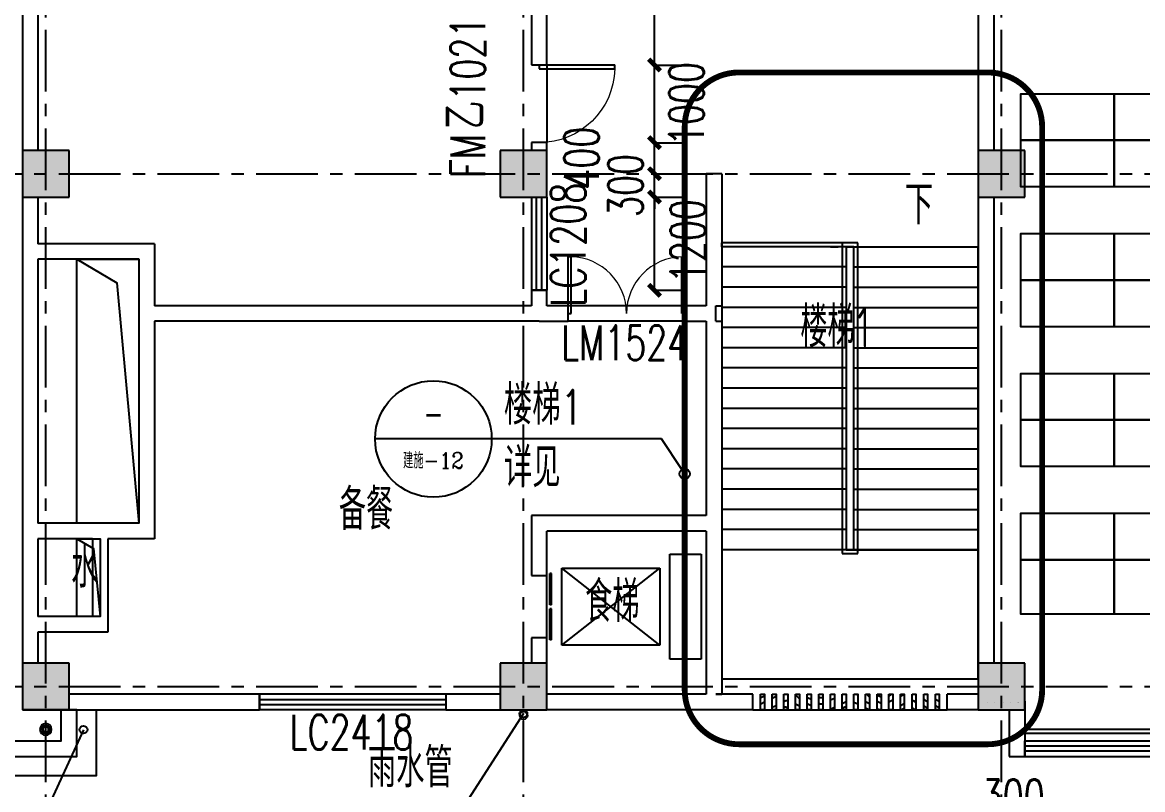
# Model space of a CAD drawing. Header units: millimetres. Extents: x -1048436 to -185795, y -983427 to 400387.
# Drawn here: x -729663 to -715246, y -209422 to -199546 of the extents above; entities that cross this region are included whole.
import ezdxf
from ezdxf.enums import TextEntityAlignment as Align

# ---------------------------------------------------------------- set-up
doc = ezdxf.new("R2010")
doc.units = ezdxf.units.MM
doc.header["$LTSCALE"] = 500
for name, pattern in [('A-FP_05$0$pln_L5$0$Col_L4$0$PHANTOM', [63.5, 31.75, -6.35, 6.35, -6.35, 6.35, -6.35]), ('DASH', [0.35, 0.25, -0.1]), ('一层轴网$0$CENTER', [50.8, 31.75, -6.35, 6.35, -6.35])]:
    doc.linetypes.add(name, pattern=pattern)
for name, color, linetype in [('COLUMN', 254, 'Continuous'), ('DIM_IDEN', 3, 'Continuous'), ('DIM_LEAD', 3, 'Continuous'), ('DIM_SYMB', 3, 'Continuous'), ('EVTR', 2, 'Continuous'), ('PUB_DIM', 3, 'Continuous'), ('PUB_HATCH', 8, 'Continuous'), ('PUB_TEXT', 7, 'Continuous'), ('STAIR', 2, 'Continuous'), ('WINDOW', 4, 'Continuous'), ('WINDOW_TEXT', 7, 'Continuous'), ('一层轴网$0$建-轴线', 1, '一层轴网$0$CENTER'), ('建-填充', 9, 'Continuous'), ('建-墙', 254, 'Continuous'), ('建-家具', 8, 'Continuous'), ('建-屋面-排水沟落水口', 175, 'Continuous'), ('建-幕墙', 140, 'Continuous'), ('建-文字', 4, 'Continuous'), ('建-楼梯-扶手栏杆', 3, 'Continuous'), ('建-符号-箭头', 13, 'Continuous'), ('建-符号-门编号', 13, 'Continuous'), ('建-门扇', 32, 'Continuous'), ('建筑-洞口', 3, 'Continuous')]:
    doc.layers.add(name, color=color, linetype=linetype)
doc.styles.add('_TCH_DIM', font='SIMPLEX', dxfattribs={"bigfont": 'GBCBIG'})
doc.styles.add('_TCH_DIM_T3', font='SIMPLEX', dxfattribs={"width": 0.705882, "bigfont": 'GBCBIG'})
doc.styles.add('_TCH_LABEL', font='COMPLEX', dxfattribs={"bigfont": 'GBCBIG'})
doc.styles.add('_TCH_WINDOW', font='SIMPLEX', dxfattribs={"height": 3.5, "bigfont": 'GBCBIG'})
doc.styles.add('XD2008', font='xd-hzs.shx', dxfattribs={"width": 0.7, "bigfont": 'xd-hztxt.shx'})
doc.dimstyles.new('_TCH_ARCH&&150', dxfattribs={"dimtxt": 446.25, "dimasz": 150, "dimexe": 375, "dimexo": 450, "dimgap": 150, "dimtad": 1, "dimdec": 0, "dimzin": 0, "dimdsep": 46, "dimtxsty": '_TCH_DIM_T3', "dimblk": 'ARCHTICK', "dimcen": 0.09, "dimclrt": 7, "dimazin": 2, "dimtfac": 1, "dimtdec": 0, "dimtix": 1, "dimtmove": 2, "dimatfit": 3, "dimldrblk": 'ARCHTICK', "dimfxl": 1, "dimtolj": 1, "dimtzin": 0, "dimarcsym": 0})

# ---------------------------------------------------------------- blocks, each defined once
blk = doc.blocks.new('tjytk')
at = {"layer": '建-家具'}
for p, q in [((22707351, -4836232), (22707280, -4835838)), ((22707711, -4835794), (22707720, -4836194)), ((22708092, -4836214), (22708144, -4835818)), ((22706991, -4836326), (22706860, -4835948)), ((22708568, -4835908), (22708455, -4836292)), ((22706650, -4836474), (22706462, -4836121)), ((22708803, -4836424), (22708974, -4836063)), ((22709350, -4836278), (22709125, -4836609)), ((22706096, -4836353), (22706336, -4836673)), ((22709416, -4836841), (22709589, -4836549)), ((22706057, -4836919), (22705771, -4836639)), ((22705493, -4836973), (22705819, -4837204)), ((22705628, -4837523), (22705270, -4837345)), ((22705107, -4837746), (22705488, -4837867)), ((22705404, -4838229), (22705008, -4838169)), ((22704976, -4838601), (22705376, -4838600)), ((22705406, -4838971), (22705011, -4839034)), ((22705112, -4839455), (22705492, -4839332)), ((22705634, -4839676), (22705277, -4839856)), ((22705502, -4840227), (22705827, -4839994)), ((22706066, -4840278), (22705781, -4840559)), ((22709425, -4840337), (22709600, -4840628)), ((22706109, -4840843), (22706347, -4840522)), ((22709363, -4840900), (22709136, -4840571)), ((22706662, -4840719), (22706476, -4841074)), ((22706875, -4841245), (22707003, -4840866)), ((22708583, -4841275), (22708468, -4840892)), ((22708814, -4840757), (22708988, -4841118)), ((22707364, -4840958), (22707295, -4841352)), ((22707727, -4841393), (22707734, -4840993)), ((22708105, -4840971), (22708159, -4841367))]:
    blk.add_line(p, q, dxfattribs=at)
at = {"layer": '建-家具', "elevation": 0}
blk.add_lwpolyline([(22708876, -4839194), (22708876, -4837994), (22709476, -4837994), (22709476, -4839194)], close=True, dxfattribs=at)
at = {"layer": '建-家具'}
blk.add_circle((22709476, -4838594), 300, dxfattribs=at)
for centre, radius in [((22707676, -4838594), 2800), ((22707776, -4838594), 2400)]:
    blk.add_arc(centre, radius, 46.9055, 313.4094, dxfattribs=at)
blk = doc.blocks.new('A$C3D0C7A98')
at = {"layer": '建-家具'}
for points in [[(-5000, 6730), (-6200, 6730), (-6200, 7330), (-5000, 7330)], [(-3800, 6730), (-5000, 6730), (-5000, 7330), (-3800, 7330)], [(-5000, 6130), (-6200, 6130), (-6200, 6730), (-5000, 6730)], [(-3800, 6130), (-5000, 6130), (-5000, 6730), (-3800, 6730)], [(-5000, 4930), (-6200, 4930), (-6200, 5530), (-5000, 5530)], [(-3800, 4930), (-5000, 4930), (-5000, 5530), (-3800, 5530)], [(-5000, 4330), (-6200, 4330), (-6200, 4930), (-5000, 4930)], [(-3800, 4330), (-5000, 4330), (-5000, 4930), (-3800, 4930)], [(-5000, 3130), (-6200, 3130), (-6200, 3730), (-5000, 3730)], [(-3800, 3130), (-5000, 3130), (-5000, 3730), (-3800, 3730)], [(-5000, 2530), (-6200, 2530), (-6200, 3130), (-5000, 3130)], [(-3800, 2530), (-5000, 2530), (-5000, 3130), (-3800, 3130)], [(-5000, 1330), (-6200, 1330), (-6200, 1930), (-5000, 1930)], [(-3800, 1330), (-5000, 1330), (-5000, 1930), (-3800, 1930)], [(-5000, 630), (-6200, 630), (-6200, 1330), (-5000, 1330)], [(-3800, 630), (-5000, 630), (-5000, 1330), (-3800, 1330)]]:
    blk.add_lwpolyline(points, close=True, dxfattribs=at)
at = {"layer": '建-家具', "elevation": 0}
for points in [[(-1600, 6730), (-2800, 6730), (-2800, 7330), (-1600, 7330)], [(-1600, 6130), (-2800, 6130), (-2800, 6730), (-1600, 6730)], [(-1600, 4930), (-2800, 4930), (-2800, 5530), (-1600, 5530)], [(-1600, 4930), (-400, 4930), (-400, 5530), (-1600, 5530)], [(-1600, 4330), (-2800, 4330), (-2800, 4930), (-1600, 4930)], [(-1600, 4330), (-400, 4330), (-400, 4930), (-1600, 4930)], [(-1600, 3130), (-2800, 3130), (-2800, 3730), (-1600, 3730)], [(-1600, 3130), (-400, 3130), (-400, 3730), (-1600, 3730)], [(-1600, 2530), (-2800, 2530), (-2800, 3130), (-1600, 3130)], [(-1600, 2530), (-400, 2530), (-400, 3130), (-1600, 3130)], [(-1600, 1330), (-2800, 1330), (-2800, 1930), (-1600, 1930)], [(-1600, 1330), (-400, 1330), (-400, 1930), (-1600, 1930)], [(-1600, 630), (-2800, 630), (-2800, 1330), (-1600, 1330)], [(-1600, 630), (-400, 630), (-400, 1330), (-1600, 1330)]]:
    blk.add_lwpolyline(points, close=True, dxfattribs=at)
at = {"layer": '建-家具', "linetype": 'Continuous', "extrusion": (0, 0, -1), "xscale": -1, "zscale": -1}
blk.add_blockref('tjytk', (22704618, 4842111), dxfattribs=at)
blk = doc.blocks.new('一层轴网')
at = {"layer": '一层轴网$0$建-轴线', "ltscale": 0.05}
for p, q in [((-2500, 6600), (77110, 6600)), ((-2500, 0), (77110, 0))]:
    blk.add_line(p, q, dxfattribs=at)
for points in [[(24000, -2500), (24000, 29500)], [(30150, -2500), (30150, 29500)], [(36300, -2500), (36300, 29500)]]:
    blk.add_lwpolyline(points, dxfattribs=at)
blk = doc.blocks.new('ghfhfds')
at = {"layer": '建筑-洞口'}
for points in [[(-728963, -351094), (-728163, -351094), (-728163, -354494), (-728963, -354494)], [(-728963, -354694), (-728663, -354694), (-728663, -355694), (-728963, -355694)]]:
    blk.add_lwpolyline(points, close=True, dxfattribs=at)
for points in [[(-728963, -351094), (-728449, -351400), (-728163, -354494)], [(-728963, -354694), (-728746, -354820), (-728663, -355694)]]:
    blk.add_lwpolyline(points, dxfattribs=at)
blk = doc.blocks.new('A$C70866F3F')
for p, q in [((150, 300), (150, 225)), ((75, 150), (0, 150)), ((20, 225), (85, 187)), ((20, 75), (85, 112)), ((75, 280), (112, 215)), ((112, 85), (75, 20)), ((150, 75), (150, 0)), ((225, 280), (187, 215)), ((187, 85), (225, 20)), ((215, 187), (280, 225)), ((215, 112), (280, 75)), ((300, 150), (225, 150))]:
    blk.add_line(p, q)
for radius in [150, 75]:
    blk.add_circle((150, 150), radius)
blk = doc.blocks.new('A$C708231ED')
at = {"layer": 'DIM_LEAD'}
for p, q in [((98605, 35075), (97895, 33967)), ((92943, 34868), (92351, 33584))]:
    blk.add_line(p, q, dxfattribs=at)
at = {"layer": '建-屋面-排水沟落水口'}
for centre in [(98605, 35075), (92943, 34868)]:
    blk.add_circle(centre, 50, dxfattribs=at)
at = {"layer": '建-屋面-排水沟落水口', "xscale": -0.5, "yscale": 0.5, "zscale": 0.5, "rotation": 359.9999999666495}
blk.add_blockref('A$C70866F3F', (92532, 34796), dxfattribs=at)
at = {"layer": 'PUB_TEXT', "style": '_TCH_DIM'}
blk.add_text('雨水管', height=506.4, dxfattribs=at).set_placement((96602, 34125))
blk = doc.blocks.new('sdskdfjhsk')
at = {"layer": '建-幕墙'}
blk.add_lwpolyline([(-728713, -208395), (-728712, -209244), (-754513, -209244), (-754513, -187145), (-728213, -187144), (-728213, -191594)], dxfattribs=at)
blk = doc.blocks.new('_ArchTick')
at = {"color": 0, "linetype": 'ByBlock', "const_width": 0.4}
blk.add_lwpolyline([(-0.5, -0.5), (0.5, 0.5)], dxfattribs=at)
blk = doc.blocks.new('*D1382')
at = {"layer": 'Defpoints', "color": 0, "transparency": 16777216}
for p in [(-721955, -201795), (-721528, -201795), (-721955, -202995)]:
    blk.add_point(p, dxfattribs=at)
at = {"layer": 'PUB_DIM', "color": 0, "lineweight": -2, "transparency": 16777216}
for p, q in [((-721528, -202995), (-721528, -201795)), ((-721505, -201795), (-721153, -201795)), ((-721505, -202995), (-721153, -202995))]:
    blk.add_line(p, q, dxfattribs=at)
at = {"layer": 'PUB_DIM', "color": 0, "lineweight": -2, "transparency": 16777216, "xscale": 150, "yscale": 150, "zscale": 150}
for p, rotation in [((-721528, -201795), 90), ((-721528, -202995), 270)]:
    blk.add_blockref('_ArchTick', p, dxfattribs=dict(at, rotation=rotation))
at = {"layer": 'PUB_DIM', "color": 7, "transparency": 16777216, "insert": (-721100, -202362), "char_height": 446.2, "attachment_point": 5, "rotation": 90, "style": '_TCH_DIM_T3'}
blk.add_mtext('\\A1;1200', dxfattribs=at)
blk = doc.blocks.new('*D1383')
at = {"layer": 'Defpoints', "color": 0, "transparency": 16777216}
for p in [(-721955, -201495), (-721528, -201495), (-721955, -201795)]:
    blk.add_point(p, dxfattribs=at)
at = {"layer": 'PUB_DIM', "color": 0, "lineweight": -2, "transparency": 16777216}
for p, q in [((-721528, -201495), (-721528, -201345)), ((-721528, -201795), (-721528, -201495)), ((-721505, -201495), (-721153, -201495)), ((-721528, -201795), (-721528, -201945)), ((-721505, -201795), (-721153, -201795))]:
    blk.add_line(p, q, dxfattribs=at)
at = {"layer": 'PUB_DIM', "color": 0, "lineweight": -2, "transparency": 16777216, "xscale": 150, "yscale": 150, "zscale": 150}
for p, rotation in [((-721528, -201495), 270), ((-721528, -201795), 90)]:
    blk.add_blockref('_ArchTick', p, dxfattribs=dict(at, rotation=rotation))
at = {"layer": 'PUB_DIM', "color": 7, "transparency": 16777216, "insert": (-721901, -201645), "char_height": 446.2, "attachment_point": 5, "rotation": 90, "style": '_TCH_DIM_T3'}
blk.add_mtext('\\A1;300', dxfattribs=at)
blk = doc.blocks.new('*D1384')
at = {"layer": 'Defpoints', "color": 0, "transparency": 16777216}
for p in [(-721955, -201095), (-721528, -201095), (-721955, -201495)]:
    blk.add_point(p, dxfattribs=at)
at = {"layer": 'PUB_DIM', "color": 0, "lineweight": -2, "transparency": 16777216}
for p, q in [((-721528, -201495), (-721528, -201095)), ((-721505, -201095), (-721153, -201095)), ((-721505, -201495), (-721153, -201495))]:
    blk.add_line(p, q, dxfattribs=at)
at = {"layer": 'PUB_DIM', "color": 0, "lineweight": -2, "transparency": 16777216, "xscale": 150, "yscale": 150, "zscale": 150}
for p, rotation in [((-721528, -201095), 90), ((-721528, -201495), 270)]:
    blk.add_blockref('_ArchTick', p, dxfattribs=dict(at, rotation=rotation))
at = {"layer": 'PUB_DIM', "color": 7, "transparency": 16777216, "insert": (-722466, -201295), "char_height": 446.2, "attachment_point": 5, "rotation": 90, "style": '_TCH_DIM_T3'}
blk.add_mtext('\\A1;400', dxfattribs=at)
blk = doc.blocks.new('*D1385')
at = {"layer": 'Defpoints', "color": 0, "transparency": 16777216}
for p in [(-721955, -200095), (-721528, -200095), (-721955, -201095)]:
    blk.add_point(p, dxfattribs=at)
at = {"layer": 'PUB_DIM', "color": 0, "lineweight": -2, "transparency": 16777216}
for p, q in [((-721528, -201095), (-721528, -200095)), ((-721505, -200095), (-721153, -200095)), ((-721505, -201095), (-721153, -201095))]:
    blk.add_line(p, q, dxfattribs=at)
at = {"layer": 'PUB_DIM', "color": 0, "lineweight": -2, "transparency": 16777216, "xscale": 150, "yscale": 150, "zscale": 150}
for p, rotation in [((-721528, -200095), 90), ((-721528, -201095), 270)]:
    blk.add_blockref('_ArchTick', p, dxfattribs=dict(at, rotation=rotation))
at = {"layer": 'PUB_DIM', "color": 7, "transparency": 16777216, "insert": (-721116, -200595), "char_height": 446.2, "attachment_point": 5, "rotation": 90, "style": '_TCH_DIM_T3'}
blk.add_mtext('\\A1;1000', dxfattribs=at)
blk = doc.blocks.new('*D1386')
at = {"layer": 'Defpoints', "color": 0, "transparency": 16777216}
for p in [(-721955, -195925), (-721528, -195925), (-721955, -200095)]:
    blk.add_point(p, dxfattribs=at)
at = {"layer": 'PUB_DIM', "color": 0, "lineweight": -2, "transparency": 16777216}
for p, q in [((-721528, -200095), (-721528, -195925)), ((-721505, -195925), (-721153, -195925)), ((-721505, -200095), (-721153, -200095))]:
    blk.add_line(p, q, dxfattribs=at)
at = {"layer": 'PUB_DIM', "color": 0, "lineweight": -2, "transparency": 16777216, "xscale": 150, "yscale": 150, "zscale": 150}
for p, rotation in [((-721528, -195925), 90), ((-721528, -200095), 270)]:
    blk.add_blockref('_ArchTick', p, dxfattribs=dict(at, rotation=rotation))
at = {"layer": 'PUB_DIM', "color": 7, "transparency": 16777216, "insert": (-721901, -198010), "char_height": 446.2, "attachment_point": 5, "rotation": 90, "style": '_TCH_DIM_T3'}
blk.add_mtext('\\A1;4170', dxfattribs=at)
blk = doc.blocks.new('*D2043')
at = {"layer": 'Defpoints', "color": 0, "transparency": 16777216}
for p in [(-717063, -209450), (-716762, -209450), (-716762, -210452)]:
    blk.add_point(p, dxfattribs=at)
at = {"layer": 'PUB_DIM', "color": 0, "lineweight": -2, "transparency": 16777216}
for p, q in [((-717063, -209900), (-717063, -210827)), ((-716762, -209900), (-716762, -210827)), ((-717063, -210452), (-716762, -210452))]:
    blk.add_line(p, q, dxfattribs=at)
at = {"layer": 'PUB_DIM', "color": 0, "lineweight": -2, "transparency": 16777216, "xscale": 150, "yscale": 150, "zscale": 150, "rotation": 180}
blk.add_blockref('_ArchTick', (-717063, -210452), dxfattribs=at)
at = {"layer": 'PUB_DIM', "color": 0, "lineweight": -2, "transparency": 16777216, "xscale": 150, "yscale": 150, "zscale": 150}
blk.add_blockref('_ArchTick', (-716762, -210452), dxfattribs=at)
at = {"layer": 'PUB_DIM', "color": 7, "transparency": 16777216, "insert": (-716912, -209514), "char_height": 446.2, "attachment_point": 5, "style": '_TCH_DIM_T3'}
blk.add_mtext('\\A1;300', dxfattribs=at)
blk = doc.blocks.new('$DorLib2D$00000001')
for p, q in [((0.45, 0.975), (0.5, 0.975)), ((0.45, 0), (0.45, 0.975)), ((0.5, 0), (0.5, 0.975)), ((0.5, 0), (0.45, 0))]:
    blk.add_line(p, q)
at = {"lineweight": 13}
blk.add_arc((0.475, 0), 0.975, 91.4693, 180, dxfattribs=at)
blk = doc.blocks.new('$DORLIB2D$00000127')
at = {"color": 0}
for points in [[(-0.533, 0.795), (-0.533, 0.69)], [(-0.033, 0.795), (-0.533, 0.795)], [(-0.033, 0.795), (-0.033, 0.69)], [(0.533, 0.795), (0.033, 0.795)], [(0.033, 0.795), (0.033, 0.69)], [(0.533, 0.795), (0.533, 0.69)], [(-0.033, 0.69), (-0.533, 0.69)], [(0.533, 0.69), (0.033, 0.69)], [(0.5, 0.5), (-0.5, 0.5)]]:
    blk.add_lwpolyline(points, dxfattribs=at)
blk = doc.blocks.new('$DorLib2D$00000002')
for p, q in [((-0.5, 0), (-0.5, 0.4875)), ((-0.475, 0.4875), (-0.5, 0.4875)), ((-0.475, 0), (-0.475, 0.4875)), ((0.475, 0), (0.475, 0.4875)), ((0.475, 0.4875), (0.5, 0.4875)), ((0.5, 0), (0.5, 0.4875)), ((-0.5, 0), (-0.475, 0)), ((0.5, 0), (0.475, 0))]:
    blk.add_line(p, q)
at = {"lineweight": 13}
for centre, start, end in [((-0.4875, 0), 0, 88.53072), ((0.4875, 0), 91.46928, 180)]:
    blk.add_arc(centre, 0.4875, start, end, dxfattribs=at)
blk = doc.blocks.new('$TCHSYS$WIN2D')
for p, q in [((-0.5, 0.5), (0.5, 0.5)), ((-0.5, 0.5), (-0.5, -0.5)), ((0.5, 0.5), (0.5, -0.5)), ((0.5, 0.1667), (-0.5, 0.1667)), ((0.5, -0.1667), (-0.5, -0.1667)), ((-0.5, -0.5), (0.5, -0.5))]:
    blk.add_line(p, q)

msp = doc.modelspace()

# ---------------------------------------------------------------- hatches: boundary and pattern name
at = {"layer": 'PUB_HATCH'}
for points in [[(-729662.7, -201194.8), (-729662.7, -201794.8), (-729062.7, -201794.8), (-729062.7, -201194.8)], [(-723512.7, -201194.8), (-723512.7, -201794.8), (-722912.7, -201794.8), (-722912.7, -201194.8)], [(-717362.7, -201194.8), (-717362.7, -201794.8), (-716762.7, -201794.8), (-716762.7, -201194.8)], [(-729662.7, -207794.8), (-729662.7, -208394.8), (-729062.7, -208394.8), (-729062.7, -207794.8)], [(-723512.7, -207794.8), (-723512.7, -208394.8), (-722912.7, -208394.8), (-722912.7, -207794.8)], [(-717362.7, -207794.8), (-717362.7, -208394.8), (-716762.7, -208394.8), (-716762.7, -207794.8)]]:
    msp.add_hatch(color=256, dxfattribs=at).paths.add_polyline_path(points)
at = {"layer": '建-填充', "linetype": 'A-FP_05$0$pln_L5$0$Col_L4$0$PHANTOM'}
h = msp.add_hatch(dxfattribs=at)
h.set_pattern_fill('木纹01', color=256, scale=200)
h.set_pattern_definition([(0, (640, 375443.1), (800, 800), [40, -760]), (0, (80, 375523.1), (800, 800), [80, -720]), (0, (600, 375563.1), (800, 800), [40, -760]), (0, (120, 375643.1), (800, 800), [40, -760]), (0, (600, 375683.1), (800, 800), [40, -760]), (0, (160, 375723.1), (800, 800), [40, -760]), (0, (600, 375763.1), (800, 800), [40, -760]), (0, (160, 375843.1), (800, 800), [40, -440, 40, -280]), (0, (160, 375923.1), (800, 800), [80, -400, 40, -280]), (0, (120, 376043.1), (800, 800), [40, -120, 40, -320, 40, -240]), (0, (80, 376123.1), (800, 800), [40, -160, 80, -520]), (0, (600, 376163.1), (800, 800), [40, -760]), (0, (80, 376203.1), (800, 800), [40, -200, 40, -520]), (45, (0, 375443.1), (9e-14, 800), [113.1368, -1018.23405]), (45, (680, 375443.1), (9e-14, 800), [226.27416, -905.0967]), (45, (680, 375843.1), (9e-14, 800), [56.568, -1074.80285]), (45, (0, 375923.1), (9e-14, 800), [169.7056, -961.66525]), (45, (680, 375923.1), (9e-14, 800), [282.8427, -848.5281]), (45, (680, 376043.1), (9e-14, 800), [169.7056, -961.66525]), (315, (520, 376123.1), (800, -2e-13), [56.568, -1074.80285]), (315, (240, 375483.1), (800, -2e-13), [113.1368, -1018.23405]), (315, (280, 375803.1), (800, -2e-13), [113.1368, -1018.23405]), (315, (520, 375643.1), (800, -2e-13), [113.1368, -1018.23405]), (315, (480, 375963.1), (800, -2e-13), [113.1368, -1018.23405]), (315, (520, 376043.1), (800, -2e-13), [169.7056, -961.66525]), (315, (320, 375563.1), (800, -2e-13), [169.7056, -961.66525]), (315, (440, 375603.1), (800, -2e-13), [169.7056, -961.66525]), (315, (320, 375883.1), (800, -2e-13), [169.7056, -961.66525]), (315, (400, 375923.1), (800, -2e-13), [169.7056, -961.66525]), (26.56505, (40, 375603.1), (800, 3e-07), [89.4427, -1699.41166]), (26.56505, (640, 375563.1), (800, 3e-07), [357.7709, -1431.0835]), (26.56505, (640, 375683.1), (800, 3e-07), [357.7709, -1431.0835]), (26.56505, (640, 375763.1), (800, 3e-07), [357.7712, -536, 178.888, -716.19518]), (26.56505, (720, 375883.1), (800, 3e-07), [89.4427, -1699.41166]), (26.56505, (0, 376163.1), (800, 3e-07), [89.4427, -1699.41166]), (26.56505, (640, 376163.1), (800, 3e-07), [178.88544, -1609.96894]), (333.43495, (440, 375443.1), (800, -3e-07), [178.88544, -1609.96894]), (333.43495, (160, 375643.1), (800, -3e-07), [178.88544, -1609.96894]), (333.43495, (160, 375523.1), (800, -3e-07), [89.4427, -1699.40894]), (333.43495, (200, 375723.1), (800, -3e-07), [268.32816, -1520.5262]), (333.43495, (360, 375723.1), (800, -3e-07), [178.88544, -1609.96894]), (333.43495, (440, 375763.1), (800, -3e-07), [178.88544, -1609.96894]), (333.43495, (200, 375843.1), (800, -3e-07), [89.4427, -1699.40894]), (333.43495, (240, 375923.1), (800, -3e-07), [89.4427, -1699.40894]), (333.43495, (560, 376083.1), (800, -3e-07), [89.4427, -1699.40894]), (333.43495, (520, 375803.1), (800, -3e-07), [89.4427, -1699.40894]), (333.43495, (160, 376043.1), (800, -3e-07), [268.32816, -1520.5262]), (333.43495, (120, 376123.1), (800, -3e-07), [178.88544, -1609.96894]), (333.43495, (560, 375883.1), (800, -3e-07), [89.44, -804.96, 89.44, -805.01438]), (333.43495, (320, 376043.1), (800, -3e-07), [178.88544, -1609.96894]), (333.43495, (360, 376123.1), (800, -3e-07), [178.88544, -1609.96894]), (333.43495, (120, 376203.1), (800, -3e-07), [178.88544, -1609.96894]), (333.43495, (360, 376203.1), (800, -3e-07), [178.88544, -1609.96894])])
h.paths.add_polyline_path([(-717912.7, -208194.8), (-717862.7, -208194.8), (-717862.7, -208394.8), (-717912.7, -208394.8)])
h.paths.add_polyline_path([(-718062.7, -208194.8), (-718012.7, -208194.8), (-718012.7, -208394.8), (-718062.7, -208394.8)])
h.paths.add_polyline_path([(-718212.7, -208194.8), (-718162.7, -208194.8), (-718162.7, -208394.8), (-718212.7, -208394.8)])
h.paths.add_polyline_path([(-718362.7, -208194.8), (-718312.7, -208194.8), (-718312.7, -208394.8), (-718362.7, -208394.8)])
h.paths.add_polyline_path([(-718512.7, -208194.8), (-718462.7, -208194.8), (-718462.7, -208394.8), (-718512.7, -208394.8)])
h.paths.add_polyline_path([(-718662.7, -208194.8), (-718612.7, -208194.8), (-718612.7, -208394.8), (-718662.7, -208394.8)])
h.paths.add_polyline_path([(-718812.7, -208194.8), (-718762.7, -208194.8), (-718762.7, -208394.8), (-718812.7, -208394.8)])
h.paths.add_polyline_path([(-718962.7, -208194.8), (-718912.7, -208194.8), (-718912.7, -208394.8), (-718962.7, -208394.8)])
h.paths.add_polyline_path([(-719112.7, -208194.8), (-719062.7, -208194.8), (-719062.7, -208394.8), (-719112.7, -208394.8)])
h.paths.add_polyline_path([(-719262.7, -208194.8), (-719212.7, -208194.8), (-719212.7, -208394.8), (-719262.7, -208394.8)])
h.paths.add_polyline_path([(-719412.7, -208194.8), (-719362.7, -208194.8), (-719362.7, -208394.8), (-719412.7, -208394.8)])
h.paths.add_polyline_path([(-719562.7, -208194.8), (-719512.7, -208194.8), (-719512.7, -208394.8), (-719562.7, -208394.8)])
h.paths.add_polyline_path([(-719712.7, -208194.8), (-719662.7, -208194.8), (-719662.7, -208394.8), (-719712.7, -208394.8)])
h.paths.add_polyline_path([(-719862.7, -208194.8), (-719812.7, -208194.8), (-719812.7, -208394.8), (-719862.7, -208394.8)])
h.paths.add_polyline_path([(-720012.7, -208194.8), (-719962.7, -208194.8), (-719962.7, -208394.8), (-720012.7, -208394.8)])
h.paths.add_polyline_path([(-720162.7, -208194.8), (-720112.7, -208194.8), (-720112.7, -208394.8), (-720162.7, -208394.8)])

# ---------------------------------------------------------------- linework, layer by layer
for p, q in [((-728762.7, -206194), (-728762.7, -207192.8)), ((-720262.7, -208394), (-717762.7, -208394.8))]:
    msp.add_line(p, q)
for points in [[(-720162.7, -208194.8), (-720112.7, -208194.8), (-720112.7, -208394.8), (-720162.7, -208394.8)], [(-720012.7, -208194.8), (-719962.7, -208194.8), (-719962.7, -208394.8), (-720012.7, -208394.8)], [(-719862.7, -208194.8), (-719812.7, -208194.8), (-719812.7, -208394.8), (-719862.7, -208394.8)], [(-719712.7, -208194.8), (-719662.7, -208194.8), (-719662.7, -208394.8), (-719712.7, -208394.8)], [(-719562.7, -208194.8), (-719512.7, -208194.8), (-719512.7, -208394.8), (-719562.7, -208394.8)], [(-719412.7, -208194.8), (-719362.7, -208194.8), (-719362.7, -208394.8), (-719412.7, -208394.8)], [(-719262.7, -208194.8), (-719212.7, -208194.8), (-719212.7, -208394.8), (-719262.7, -208394.8)], [(-719112.7, -208194.8), (-719062.7, -208194.8), (-719062.7, -208394.8), (-719112.7, -208394.8)], [(-718962.7, -208194.8), (-718912.7, -208194.8), (-718912.7, -208394.8), (-718962.7, -208394.8)], [(-718812.7, -208194.8), (-718762.7, -208194.8), (-718762.7, -208394.8), (-718812.7, -208394.8)], [(-718662.7, -208194.8), (-718612.7, -208194.8), (-718612.7, -208394.8), (-718662.7, -208394.8)], [(-718512.7, -208194.8), (-718462.7, -208194.8), (-718462.7, -208394.8), (-718512.7, -208394.8)], [(-718362.7, -208194.8), (-718312.7, -208194.8), (-718312.7, -208394.8), (-718362.7, -208394.8)], [(-718212.7, -208194.8), (-718162.7, -208194.8), (-718162.7, -208394.8), (-718212.7, -208394.8)], [(-718062.7, -208194.8), (-718012.7, -208194.8), (-718012.7, -208394.8), (-718062.7, -208394.8)], [(-717912.7, -208194.8), (-717862.7, -208194.8), (-717862.7, -208394.8), (-717912.7, -208394.8)]]:
    msp.add_lwpolyline(points, close=True)
for centre in [(-723212.7, -208468.6), (-729362.7, -208647.5)]:
    msp.add_circle(centre, 50)
at = {"layer": 'COLUMN'}
for p, q in [((-729662.7, -201194.8), (-729662.7, -201794.8)), ((-729062.7, -201194.8), (-729662.7, -201194.8)), ((-729062.7, -201794.8), (-729062.7, -201194.8)), ((-723512.7, -201194.8), (-723512.7, -201794.8)), ((-722912.7, -201194.8), (-723512.7, -201194.8)), ((-722912.7, -201794.8), (-722912.7, -201194.8)), ((-717362.7, -201194.8), (-717362.7, -201794.8)), ((-716762.7, -201194.8), (-717362.7, -201194.8)), ((-716762.7, -201794.8), (-716762.7, -201194.8)), ((-729662.7, -201794.8), (-729062.7, -201794.8)), ((-723512.7, -201794.8), (-722912.7, -201794.8)), ((-717362.7, -201794.8), (-716762.7, -201794.8)), ((-729662.7, -207794.8), (-729662.7, -208394.8)), ((-729062.7, -207794.8), (-729662.7, -207794.8)), ((-729062.7, -208394.8), (-729062.7, -207794.8)), ((-723512.7, -207794.8), (-723512.7, -208394.8)), ((-722912.7, -207794.8), (-723512.7, -207794.8)), ((-722912.7, -208394.8), (-722912.7, -207794.8)), ((-717362.7, -207794.8), (-717362.7, -208394.8)), ((-716762.7, -207794.8), (-717362.7, -207794.8)), ((-716762.7, -208394.8), (-716762.7, -207794.8)), ((-729662.7, -208394.8), (-729062.7, -208394.8)), ((-723512.7, -208394.8), (-722912.7, -208394.8)), ((-717362.7, -208394.8), (-716762.7, -208394.8))]:
    msp.add_line(p, q, dxfattribs=at)
at = {"layer": 'DIM_IDEN'}
for p, q in [((-723623.7, -204908.8), (-725123.7, -204908.8)), ((-721435.9, -204908.8), (-723623.7, -204908.8)), ((-721175.9, -205302.4), (-721435.9, -204908.8))]:
    msp.add_line(p, q, dxfattribs=at)
for centre, radius in [((-724373.7, -204908.8), 750), ((-721139.3, -205357.6), 66.2)]:
    msp.add_circle(centre, radius, dxfattribs=at)
at = {"layer": 'DIM_SYMB'}
msp.add_lwpolyline([(-718162.7, -202304.8, 0, 0, 0), (-718162.7, -207134.8, 0, 0, 0), (-719862.7, -207134.8, 0, 0, 0), (-719862.7, -203014.8, 120, 0, 0), (-719862.7, -202564.8, 0, 0, 0)], format="xyseb", dxfattribs=at)
at = {"layer": 'EVTR'}
for p, q in [((-721330.7, -207743.5), (-721330.7, -206392.3)), ((-721330.7, -206392.3), (-720927, -206392.3)), ((-720927, -206392.3), (-720927, -207743.5)), ((-722719.3, -207562.9), (-722719.3, -206572.9)), ((-722719.3, -206572.9), (-721459.3, -206572.9)), ((-721459.3, -207562.9), (-722719.3, -206572.9)), ((-722719.3, -207562.9), (-721459.3, -206572.9)), ((-721459.3, -206572.9), (-721459.3, -207562.9)), ((-721459.3, -207562.9), (-722719.3, -207562.9)), ((-720927, -207743.5), (-721330.7, -207743.5))]:
    msp.add_line(p, q, dxfattribs=at)
at = {"layer": 'STAIR'}
for p, q in [((-718912.7, -202384.8), (-720662.7, -202384.8)), ((-720662.7, -202434.8), (-720662.7, -202384.8)), ((-718912.7, -202384.8), (-719112.7, -202384.8)), ((-719112.7, -202384.8), (-719112.7, -206384.8)), ((-718912.7, -206384.8), (-718912.7, -202384.8)), ((-718912.7, -206384.8), (-718912.7, -202384.8)), ((-720662.7, -202434.8), (-720662.7, -206334.8)), ((-719062.7, -202434.8), (-720662.7, -202434.8)), ((-718962.7, -202434.8), (-720662.7, -202434.8)), ((-719262.7, -202434.8), (-719162.7, -202434.8)), ((-719112.7, -202434.8), (-719112.7, -206384.8)), ((-719062.7, -202434.8), (-719112.7, -202434.8)), ((-719062.7, -202434.8), (-718962.7, -202434.8)), ((-718962.7, -202434.8), (-719062.7, -202434.8)), ((-719062.7, -202434.8), (-719062.7, -206334.8)), ((-719062.7, -202434.8), (-719062.7, -206334.8)), ((-719062.7, -202434.8), (-719062.7, -206334.8)), ((-718962.7, -206334.8), (-718962.7, -202434.8)), ((-718962.7, -206334.8), (-718962.7, -202434.8)), ((-718962.7, -202434.8), (-717362.7, -202434.8)), ((-718962.7, -206334.8), (-718962.7, -202434.8)), ((-717362.7, -206334.8), (-717362.7, -202434.8)), ((-719062.7, -202694.8), (-720662.7, -202694.8)), ((-718962.7, -202694.8), (-717362.7, -202694.8)), ((-719062.7, -202954.8), (-720662.7, -202954.8)), ((-718962.7, -202954.8), (-717362.7, -202954.8)), ((-719062.7, -203214.8), (-720662.7, -203214.8)), ((-718962.7, -203214.8), (-717362.7, -203214.8)), ((-719062.7, -203474.8), (-720662.7, -203474.8)), ((-718962.7, -203474.8), (-717362.7, -203474.8)), ((-719062.7, -203734.8), (-720662.7, -203734.8)), ((-718962.7, -203734.8), (-717362.7, -203734.8)), ((-719062.7, -203994.8), (-720662.7, -203994.8)), ((-718962.7, -203994.8), (-717362.7, -203994.8)), ((-719062.7, -204254.8), (-720662.7, -204254.8)), ((-718962.7, -204254.8), (-717362.7, -204254.8)), ((-719062.7, -204514.8), (-720662.7, -204514.8)), ((-718962.7, -204514.8), (-717362.7, -204514.8)), ((-719062.7, -204774.8), (-720662.7, -204774.8)), ((-718962.7, -204774.8), (-717362.7, -204774.8)), ((-719062.7, -205034.8), (-720662.7, -205034.8)), ((-718962.7, -205034.8), (-717362.7, -205034.8)), ((-719062.7, -205294.8), (-720662.7, -205294.8)), ((-718962.7, -205294.8), (-717362.7, -205294.8)), ((-719062.7, -205554.8), (-720662.7, -205554.8)), ((-718962.7, -205554.8), (-717362.7, -205554.8)), ((-719062.7, -205814.8), (-720662.7, -205814.8)), ((-718962.7, -205814.8), (-717362.7, -205814.8)), ((-719062.7, -206074.8), (-720662.7, -206074.8)), ((-718962.7, -206074.8), (-717362.7, -206074.8)), ((-720662.7, -206334.8), (-720662.7, -207994.8)), ((-717362.7, -206334.8), (-720662.7, -206334.8)), ((-719062.7, -206334.8), (-720662.7, -206334.8)), ((-719112.7, -206384.8), (-718912.7, -206384.8)), ((-719112.7, -206384.8), (-718912.7, -206384.8)), ((-719062.7, -206334.8), (-718962.7, -206334.8)), ((-719062.7, -206334.8), (-718962.7, -206334.8)), ((-718962.7, -206334.8), (-717362.7, -206334.8)), ((-717362.7, -207994.8), (-717362.7, -206334.8)), ((-720662.7, -207994.8), (-717362.7, -207994.8))]:
    msp.add_line(p, q, dxfattribs=at)
at = {"layer": '建-墙'}
for p, q in [((-729662.7, -195194.8), (-729662.7, -201194.8)), ((-729462.7, -195194.8), (-729462.7, -201194.8)), ((-723112.7, -195194.8), (-723112.7, -200094)), ((-722912.7, -200094), (-722912.7, -195194.8)), ((-717362.7, -195394.8), (-717362.7, -201194.8)), ((-717162.7, -195494.8), (-717162.7, -201194.8)), ((-723112.7, -200094), (-722912.7, -200094)), ((-722912.7, -201094), (-723112.7, -201094)), ((-723112.7, -201094), (-723112.7, -201194.8)), ((-722912.7, -201194.8), (-722912.7, -201094)), ((-720862.7, -201494.8), (-720862.7, -203194)), ((-720662.7, -201494.8), (-720862.7, -201494.8)), ((-720662.7, -201494.8), (-720662.7, -203194)), ((-729662.7, -201794.8), (-729662.7, -202495)), ((-729462.7, -201794.8), (-729462.7, -202395)), ((-717362.7, -201794.8), (-717362.7, -207794.8)), ((-717162.7, -201794.8), (-717162.7, -207794.8)), ((-727962.7, -202395), (-729462.7, -202395)), ((-727962.7, -202395), (-727962.7, -203194)), ((-729662.7, -202495), (-729662.7, -206094)), ((-728162.7, -202595), (-729462.7, -202595)), ((-729462.7, -202595), (-729462.7, -205994)), ((-728162.7, -202595), (-728162.7, -203294)), ((-722912.7, -202994), (-723112.7, -202994)), ((-723112.7, -202994), (-723112.7, -203194)), ((-722912.7, -203194), (-722912.7, -202994)), ((-723112.7, -203194), (-727962.7, -203194)), ((-722637.7, -203194), (-722912.7, -203194)), ((-722637.7, -203394), (-722637.7, -203194)), ((-720862.7, -203194), (-721137.7, -203194)), ((-721137.7, -203194), (-721137.7, -203394)), ((-720737.7, -203194), (-720662.7, -203194)), ((-720737.7, -203394), (-720737.7, -203194)), ((-728162.7, -203294), (-728162.7, -205994)), ((-723012.7, -203394), (-727962.7, -203394)), ((-727962.7, -203394), (-727962.7, -206194)), ((-723012.7, -203394), (-722637.7, -203394)), ((-721137.7, -203394), (-720862.7, -203394)), ((-720862.7, -203394), (-720862.7, -205894)), ((-720737.7, -203394), (-720662.7, -203394)), ((-720662.7, -203394), (-720662.7, -205994)), ((-728662.7, -205994), (-729462.7, -205994)), ((-728162.7, -205994), (-728662.7, -205994)), ((-723112.7, -205894), (-723112.7, -206667.9)), ((-720862.7, -205894), (-723112.7, -205894)), ((-720662.7, -205994), (-720662.7, -208194.8)), ((-729662.7, -206094), (-729662.7, -207294)), ((-722912.7, -206667.9), (-722912.7, -206094)), ((-720862.7, -206094), (-722912.7, -206094)), ((-720862.7, -206094), (-720862.7, -208194.8)), ((-729462.7, -206194), (-729462.7, -207194)), ((-728762.7, -206194), (-729462.7, -206194)), ((-728762.7, -206194), (-728762.7, -207194)), ((-727962.7, -206194), (-728562.7, -206194)), ((-728562.7, -206194), (-728562.7, -207394)), ((-723112.7, -206667.9), (-722912.7, -206667.9)), ((-729662.7, -207294), (-729662.7, -207794.8)), ((-728762.7, -207194), (-729462.7, -207194)), ((-728562.7, -207394), (-729462.7, -207394)), ((-729462.7, -207394), (-729462.7, -207794.8)), ((-722912.7, -207467.9), (-723112.7, -207467.9)), ((-723112.7, -207467.9), (-723112.7, -207794.8)), ((-722912.7, -207794.8), (-722912.7, -207467.9)), ((-726612.7, -208194.8), (-729062.7, -208194.8)), ((-726612.7, -208394.8), (-726612.7, -208194.8)), ((-723512.7, -208194.8), (-724212.7, -208194.8)), ((-724212.7, -208194.8), (-724212.7, -208394.8)), ((-720862.7, -208194.8), (-722912.7, -208194.8)), ((-720262.7, -208194), (-720737.7, -208194)), ((-720737.7, -208194.8), (-720662.7, -208194.8)), ((-720262.7, -208394), (-720262.7, -208194)), ((-717362.7, -208194.8), (-717762.7, -208194.8)), ((-717762.7, -208394.8), (-717762.7, -208194.8)), ((-717237.7, -208294.8), (-717237.7, -208294.8)), ((-717150.2, -208294.8), (-717150.2, -208294.8)), ((-717062.7, -208294.8), (-717062.7, -208294.8)), ((-717037.2, -208294.8), (-717037.2, -208294.8)), ((-716949.7, -208294.8), (-716949.7, -208294.8)), ((-716862.2, -208294.8), (-716862.2, -208294.8)), ((-716862.2, -208294.8), (-716862.2, -208294.8)), ((-716849.7, -208294.8), (-716849.7, -208294.8)), ((-716837.2, -208294.8), (-716837.2, -208294.8)), ((-716762.2, -208282), (-716762.2, -208794.8)), ((-729062.7, -208394.8), (-726612.7, -208394.8)), ((-724212.7, -208394.8), (-723512.7, -208394.8)), ((-720762.7, -208394.8), (-722912.7, -208394.8)), ((-720737.7, -208394.8), (-720762.7, -208394.8)), ((-720262.7, -208394), (-720737.7, -208394)), ((-717362.7, -208394.8), (-717762.7, -208394.8)), ((-716962.2, -208394.8), (-716962.2, -208994.8)), ((-716762.7, -208394.8), (-716762.2, -208394.8)), ((-716762.2, -208994.8), (-716762.2, -208794.8)), ((-716962.2, -208994.8), (-716762.2, -208994.8))]:
    msp.add_line(p, q, dxfattribs=at)
at = {"layer": '建-墙', "linetype": 'Continuous', "ltscale": 50}
for points in [[(-728462.7, -191594), (-728462.7, -187394), (-753662.7, -187394), (-753662.7, -187394.8), (-754263, -187394.8), (-754263, -208994), (-728962.5, -208994), (-728962.8, -208394), (-729662.7, -208394)], [(-728662.7, -191594), (-728662.7, -187594), (-753462.7, -187594), (-753462.7, -187594.8), (-754063, -187594.8), (-754063, -208794), (-729162.6, -208794), (-729162.7, -208394.8), (-729662.7, -208394)]]:
    msp.add_lwpolyline(points, dxfattribs=at)
at = {"layer": '建-楼梯-扶手栏杆'}
for p, q in [((-716762.2, -208644.8), (-711212.2, -208644.8)), ((-716762.2, -208694.8), (-711212.2, -208694.8))]:
    msp.add_line(p, q, dxfattribs=at)
at = {"layer": '建-符号-箭头', "linetype": 'DASH', "ltscale": 2, "const_width": 75}
msp.add_lwpolyline([(-721139.3, -200890.4, -0.4142136), (-720439.3, -200190.4), (-717238.9, -200190.4, -0.4142136), (-716538.9, -200890.4), (-716538.9, -208138.5, -0.4142136), (-717238.9, -208838.5), (-720439.3, -208838.5, -0.4142136), (-721139.3, -208138.5)], format="xyb", close=True, dxfattribs=at)
at = {"layer": '建-门扇'}
for p, q in [((-722912.7, -200094), (-722912.7, -201094)), ((-721137.7, -203194), (-722637.7, -203194)), ((-721137.7, -203394), (-722637.7, -203394))]:
    msp.add_line(p, q, dxfattribs=at)

# ---------------------------------------------------------------- block references
for name, p in [('一层轴网', (-753362.7, -208094.8)), ('A$C708231ED', (-821819.6, -243518.5)), ('sdskdfjhsk', (0, 0)), ('ghfhfds', (0, 148499.6)), ('A$C3D0C7A98', (-710612.7, -207794))]:
    msp.add_blockref(name, p)
at = {"layer": 'WINDOW'}
ref = msp.add_blockref('$TCHSYS$WIN2D', (-723012.7, -202394), dxfattribs=dict(at, xscale=1200, yscale=-200, zscale=1200, rotation=270))
ref.add_attrib('A', 'LC1208', (-722414.6, -203204), dxfattribs={"layer": 'WINDOW_TEXT', "height": 446.25, "rotation": 90, "style": '_TCH_WINDOW', "width": 0.705882})
at = {"layer": 'WINDOW', "xscale": 800, "yscale": 200, "zscale": 800, "rotation": 270}
msp.add_blockref('$DORLIB2D$00000127', (-723012.7, -207067.9), dxfattribs=at)
at = {"layer": 'WINDOW'}
ref = msp.add_blockref('$TCHSYS$WIN2D', (-725412.7, -208294.8), dxfattribs=dict(at, xscale=2400, yscale=-200, zscale=2400, rotation=180))
ref.add_attrib('A', 'LC2418', (-726222.7, -208905.5), dxfattribs={"layer": 'WINDOW_TEXT', "height": 446.25, "style": '_TCH_WINDOW', "width": 0.705882})
ref = msp.add_blockref('$TCHSYS$WIN2D', (-713987.2, -208894.8), dxfattribs=dict(at, xscale=-5550, yscale=-200, zscale=-5550, rotation=180))
ref.add_attrib('A', 'LC5630', (-714827.2, -209492.9), dxfattribs={"layer": 'WINDOW_TEXT', "height": 446.25, "style": '_TCH_WINDOW', "width": 0.705882})
at = {"layer": '建-门扇', "xscale": -1000, "yscale": 1000, "zscale": 200, "rotation": 270}
msp.add_blockref('$DorLib2D$00000001', (-723012.7, -200594), dxfattribs=at)
at = {"layer": '建-门扇'}
ref = msp.add_blockref('$DorLib2D$00000002', (-721887.7, -203294), dxfattribs=dict(at, xscale=-1500, yscale=-1500, zscale=200, rotation=180))
ref.add_attrib('A', 'LM1524', (-722727.7, -203892.1), dxfattribs={"layer": '建-符号-门编号', "height": 446.25, "style": '_TCH_WINDOW', "width": 0.705882})

# ---------------------------------------------------------------- texts
at = {"layer": 'PUB_TEXT', "style": '_TCH_DIM'}
for s, height, p in [('下', 506.4, (-718305.1, -202147.3)), ('楼梯', 506.38, (-723466.2, -204723.3)), ('详见', 506.38, (-723466.2, -205529.8))]:
    msp.add_text(s, height=height, dxfattribs=at).set_placement(p)
at = {"layer": 'PUB_TEXT', "style": '_TCH_DIM', "width": 0.705882}
msp.add_text('1', height=446.2, dxfattribs=at).set_placement((-722729, -204723.3))
at = {"layer": 'PUB_TEXT', "style": '_TCH_LABEL'}
for s, height, width, p, p2 in [('-', 391.5, 0.777778, (-724504.2, -204770), (-724243.2, -204770)), ('建施-12', 204.58, 0.947735, (-724763.4, -205287.8), (-723984.1, -205287.8))]:
    msp.add_text(s, height=height, dxfattribs=dict(at, width=width)).set_placement(p, p2, align=Align.FIT)
at = {"layer": '建-文字', "style": 'XD2008', "width": 0.7}
for s, p in [('楼梯', (-719651.2, -203730.4)), ('1', (-718916.2, -203730.4)), ('备餐', (-725589.8, -206078.2)), ('水', (-729036.1, -206820.3)), ('食梯', (-722420.8, -207265.1))]:
    msp.add_text(s, height=525, dxfattribs=at).set_placement(p)
at = {"layer": '建-符号-门编号', "style": '_TCH_WINDOW', "width": 0.705882}
for s, p in [('1021', (-723706.9, -200552.2)), ('FM', (-723706.9, -201550.8))]:
    msp.add_text(s, height=446.25, rotation=90, dxfattribs=at).set_placement(p)
at = {"layer": '建-符号-门编号', "style": '_TCH_WINDOW'}
msp.add_text('乙', height=506.4, rotation=90, dxfattribs=at).set_placement((-723706.9, -200920.8))

# ---------------------------------------------------------------- dimensions: what is measured, and where the dimension line sits
at = {"layer": 'PUB_DIM'}
for p1, p2, picture, middle in [((-721955, -200094.8), (-721955, -195924.8), '*D1386', (-721901.5, -198009.8)), ((-721955, -201794.8), (-721955, -201494.8), '*D1383', (-721901.5, -201644.8))]:
    dim = msp.add_aligned_dim(p1=p1, p2=p2, distance=-426.7, dimstyle='_TCH_ARCH&&150', dxfattribs=at)
    dim.commit()
    dim.dimension.update_dxf_attribs({"geometry": picture, "text_midpoint": middle})
for base, p1, p2, angle, picture, middle in [((-721528.3, -200094.8), (-721955, -201094.8), (-721955, -200094.8), 90, '*D1385', (-721115.8, -200594.8)), ((-721528.3, -201094.8), (-721955, -201494.8), (-721955, -201094.8), 90, '*D1384', (-722465.8, -201294.8)), ((-721528.3, -201794.8), (-721955, -202994.8), (-721955, -201794.8), 90, '*D1382', (-721099.9, -202361.6)), ((-716762.2412, -210451.928), (-717062.6807, -209449.5814), (-716762.2412, -209449.5814), 0, '*D2043', (-716912.4609, -209514.428))]:
    dim = msp.add_linear_dim(base=base, p1=p1, p2=p2, angle=angle, dimstyle='_TCH_ARCH&&150', dxfattribs=at)
    dim.commit()
    dim.dimension.update_dxf_attribs({"geometry": picture, "text_midpoint": middle, "dimtype": 129})

doc.saveas('drawing.dxf')
